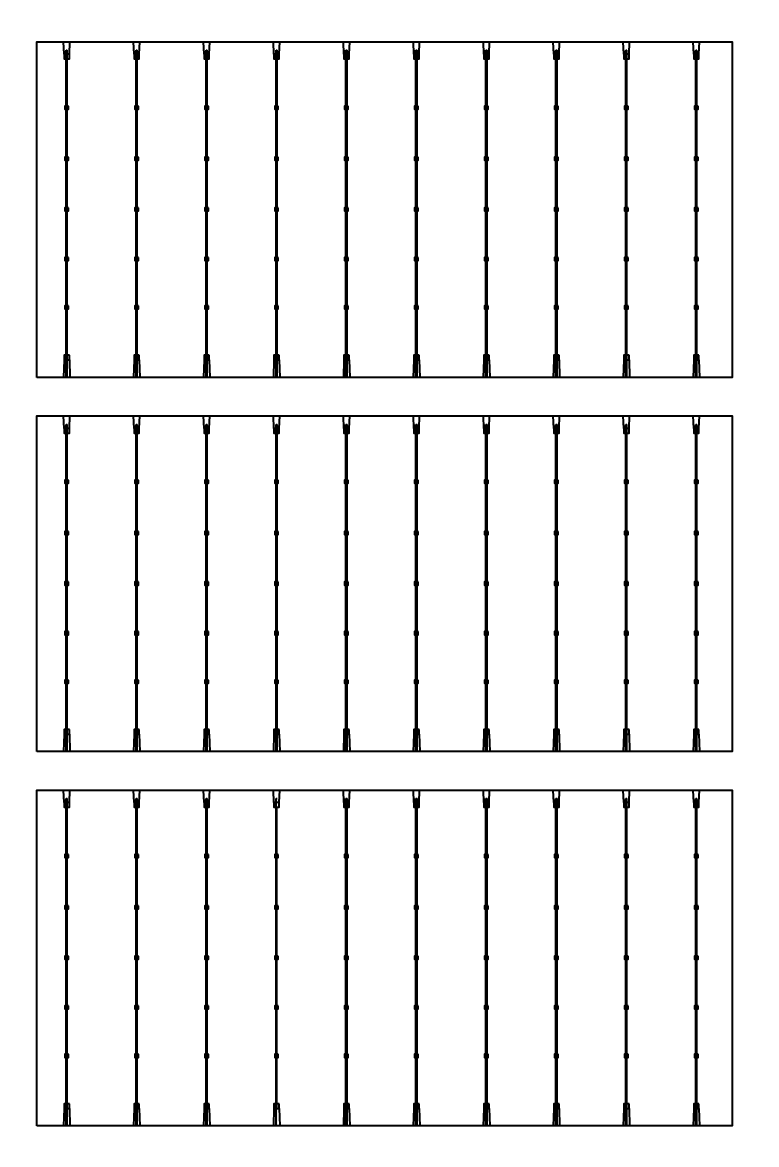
# Model space of a CAD drawing. Header units: millimetres. Extents: x 10297564 to 11610295, y -9287743 to -8409454.
# Drawn here: x 10426230 to 10428762, y -9085170 to -9081302 of the extents above; entities that cross this region are included whole.
import ezdxf

# ---------------------------------------------------------------- set-up
doc = ezdxf.new("R2010")
doc.units = ezdxf.units.MM
doc.header["$LTSCALE"] = 100
doc.layers.add('E1', color=1, linetype='Continuous')
doc.layers.add('Outline', color=5, linetype='Continuous', lineweight=25)
doc.styles.add('HL-S1', font='DotumChe.ttf')
doc.styles.add('MG', font='malgun.ttf')
doc.dimstyles.new('HL-100', dxfattribs={"dimscale": 100, "dimtxt": 3, "dimasz": 4, "dimexe": 2, "dimexo": 2, "dimgap": 1, "dimtad": 1, "dimdec": 0, "dimzin": 0, "dimlunit": 6, "dimtxsty": 'HL-S1', "dimblk": 'DOTSMALL', "dimcen": 4, "dimdle": 2, "dimclrd": 256, "dimclre": 256, "dimclrt": 4, "dimazin": 0, "dimtfac": 1, "dimtdec": 0, "dimtix": 1, "dimtmove": 2, "dimatfit": 3, "dimldrblk": 'DOTSMALL', "dimfxl": 1.5, "dimtolj": 1, "dimtzin": 0, "dimlwd": -1, "dimlwe": -1, "dimarcsym": 0})

# ---------------------------------------------------------------- blocks, each defined once
blk = doc.blocks.new('*D75')
at = {"layer": 'defpoints', "color": 0, "transparency": 16777216}
for p in [(10439230.2, -9073249.8), (10439230.2, -9073249.8), (10423426.7, -9107604.7)]:
    blk.add_point(p, dxfattribs=at)
at = {"layer": 'E1', "color": 1, "transparency": 16777216}
for p, q in [((10439593.6, -9073417), (10439593.6, -9073417)), ((10423593.8, -9107241.3), (10439063, -9073613.2)), ((10423790.1, -9107771.8), (10423790.1, -9107771.8))]:
    blk.add_line(p, q, dxfattribs=at)
for points in [[(10439002.4, -9073585.4), (10439123.6, -9073641.1), (10439230.2, -9073249.8)], [(10423533.3, -9107213.4), (10423654.4, -9107269.1), (10423426.7, -9107604.7)]]:
    blk.add_solid(points, dxfattribs=at)
at = {"layer": 'E1', "color": 7, "transparency": 16777216, "insert": (10430911.1, -9090235.3), "char_height": 500, "attachment_point": 5, "rotation": 65.2972, "style": 'MG'}
blk.add_mtext('\\A1;2711.1', dxfattribs=at)
blk = doc.blocks.new('_DotSmall')
at = {"color": 0, "linetype": 'ByBlock', "const_width": 0.5}
blk.add_lwpolyline([(-0.0625, 0, 1), (0.0625, 0, 1)], format="xyb", close=True, dxfattribs=at)

msp = doc.modelspace()

# ---------------------------------------------------------------- hatches: boundary and pattern name
at = {"true_color": 0x939598}
h = msp.add_hatch(color=252, dxfattribs=at)
h.dxf.hatch_style = 1
h.paths.add_polyline_path([(10426380.4, -9082525.5), (10426384.4, -9082525.5), (10426384.4, -9081397.1), (10426380.4, -9081397.1)])
h = msp.add_hatch(color=252, dxfattribs=at)
h.dxf.hatch_style = 1
h.paths.add_polyline_path([(10426621.7, -9082525.5), (10426625.7, -9082525.5), (10426625.7, -9081397.1), (10426621.7, -9081397.1)])
h = msp.add_hatch(color=252, dxfattribs=at)
h.dxf.hatch_style = 1
h.paths.add_polyline_path([(10426863, -9082525.5), (10426867, -9082525.5), (10426867, -9081397.1), (10426863, -9081397.1)])
h = msp.add_hatch(color=252, dxfattribs=at)
h.dxf.hatch_style = 1
h.paths.add_polyline_path([(10427104.3, -9082525.5), (10427108.3, -9082525.5), (10427108.3, -9081397.1), (10427104.3, -9081397.1)])
h = msp.add_hatch(color=252, dxfattribs=at)
h.dxf.hatch_style = 1
h.paths.add_polyline_path([(10427345.6, -9082525.5), (10427349.6, -9082525.5), (10427349.6, -9081397.1), (10427345.6, -9081397.1)])
h = msp.add_hatch(color=252, dxfattribs=at)
h.dxf.hatch_style = 1
h.paths.add_polyline_path([(10427586.9, -9082525.5), (10427590.9, -9082525.5), (10427590.9, -9081397.1), (10427586.9, -9081397.1)])
h = msp.add_hatch(color=252, dxfattribs=at)
h.dxf.hatch_style = 1
h.paths.add_polyline_path([(10427828.2, -9082525.5), (10427832.2, -9082525.5), (10427832.2, -9081397.1), (10427828.2, -9081397.1)])
h = msp.add_hatch(color=252, dxfattribs=at)
h.dxf.hatch_style = 1
h.paths.add_polyline_path([(10428069.5, -9082525.5), (10428073.6, -9082525.5), (10428073.6, -9081397.1), (10428069.5, -9081397.1)])
h = msp.add_hatch(color=252, dxfattribs=at)
h.dxf.hatch_style = 1
h.paths.add_polyline_path([(10428310.8, -9082525.5), (10428314.9, -9082525.5), (10428314.9, -9081397.1), (10428310.8, -9081397.1)])
h = msp.add_hatch(color=252, dxfattribs=at)
h.dxf.hatch_style = 1
h.paths.add_polyline_path([(10428552.1, -9082525.5), (10428556.2, -9082525.5), (10428556.2, -9081397.1), (10428552.1, -9081397.1)])
h = msp.add_hatch(color=252, dxfattribs=at)
h.dxf.hatch_style = 1
h.paths.add_polyline_path([(10426380.4, -9083815.7), (10426384.4, -9083815.7), (10426384.4, -9082687.3), (10426380.4, -9082687.3)])
h = msp.add_hatch(color=252, dxfattribs=at)
h.dxf.hatch_style = 1
h.paths.add_polyline_path([(10426621.7, -9083815.7), (10426625.7, -9083815.7), (10426625.7, -9082687.3), (10426621.7, -9082687.3)])
h = msp.add_hatch(color=252, dxfattribs=at)
h.dxf.hatch_style = 1
h.paths.add_polyline_path([(10426863, -9083815.7), (10426867, -9083815.7), (10426867, -9082687.3), (10426863, -9082687.3)])
h = msp.add_hatch(color=252, dxfattribs=at)
h.dxf.hatch_style = 1
h.paths.add_polyline_path([(10427104.3, -9083815.7), (10427108.3, -9083815.7), (10427108.3, -9082687.3), (10427104.3, -9082687.3)])
h = msp.add_hatch(color=252, dxfattribs=at)
h.dxf.hatch_style = 1
h.paths.add_polyline_path([(10427345.6, -9083815.7), (10427349.6, -9083815.7), (10427349.6, -9082687.3), (10427345.6, -9082687.3)])
h = msp.add_hatch(color=252, dxfattribs=at)
h.dxf.hatch_style = 1
h.paths.add_polyline_path([(10427586.9, -9083815.7), (10427590.9, -9083815.7), (10427590.9, -9082687.3), (10427586.9, -9082687.3)])
h = msp.add_hatch(color=252, dxfattribs=at)
h.dxf.hatch_style = 1
h.paths.add_polyline_path([(10427828.2, -9083815.7), (10427832.2, -9083815.7), (10427832.2, -9082687.3), (10427828.2, -9082687.3)])
h = msp.add_hatch(color=252, dxfattribs=at)
h.dxf.hatch_style = 1
h.paths.add_polyline_path([(10428069.5, -9083815.7), (10428073.6, -9083815.7), (10428073.6, -9082687.3), (10428069.5, -9082687.3)])
h = msp.add_hatch(color=252, dxfattribs=at)
h.dxf.hatch_style = 1
h.paths.add_polyline_path([(10428310.8, -9083815.7), (10428314.9, -9083815.7), (10428314.9, -9082687.3), (10428310.8, -9082687.3)])
h = msp.add_hatch(color=252, dxfattribs=at)
h.dxf.hatch_style = 1
h.paths.add_polyline_path([(10428552.1, -9083815.7), (10428556.2, -9083815.7), (10428556.2, -9082687.3), (10428552.1, -9082687.3)])
h = msp.add_hatch(color=252, dxfattribs=at)
h.dxf.hatch_style = 1
h.paths.add_polyline_path([(10426380.4, -9085105.9), (10426384.4, -9085105.9), (10426384.4, -9083977.5), (10426380.4, -9083977.5)])
h = msp.add_hatch(color=252, dxfattribs=at)
h.dxf.hatch_style = 1
h.paths.add_polyline_path([(10426621.7, -9085105.9), (10426625.7, -9085105.9), (10426625.7, -9083977.5), (10426621.7, -9083977.5)])
h = msp.add_hatch(color=252, dxfattribs=at)
h.dxf.hatch_style = 1
h.paths.add_polyline_path([(10426863, -9085105.9), (10426867, -9085105.9), (10426867, -9083977.5), (10426863, -9083977.5)])
h = msp.add_hatch(color=252, dxfattribs=at)
h.dxf.hatch_style = 1
h.paths.add_polyline_path([(10427104.3, -9085105.9), (10427108.3, -9085105.9), (10427108.3, -9083977.5), (10427104.3, -9083977.5)])
h = msp.add_hatch(color=252, dxfattribs=at)
h.dxf.hatch_style = 1
h.paths.add_polyline_path([(10427345.6, -9085105.9), (10427349.6, -9085105.9), (10427349.6, -9083977.5), (10427345.6, -9083977.5)])
h = msp.add_hatch(color=252, dxfattribs=at)
h.dxf.hatch_style = 1
h.paths.add_polyline_path([(10427586.9, -9085105.9), (10427590.9, -9085105.9), (10427590.9, -9083977.5), (10427586.9, -9083977.5)])
h = msp.add_hatch(color=252, dxfattribs=at)
h.dxf.hatch_style = 1
h.paths.add_polyline_path([(10427828.2, -9085105.9), (10427832.2, -9085105.9), (10427832.2, -9083977.5), (10427828.2, -9083977.5)])
h = msp.add_hatch(color=252, dxfattribs=at)
h.dxf.hatch_style = 1
h.paths.add_polyline_path([(10428069.5, -9085105.9), (10428073.6, -9085105.9), (10428073.6, -9083977.5), (10428069.5, -9083977.5)])
h = msp.add_hatch(color=252, dxfattribs=at)
h.dxf.hatch_style = 1
h.paths.add_polyline_path([(10428310.8, -9085105.9), (10428314.9, -9085105.9), (10428314.9, -9083977.5), (10428310.8, -9083977.5)])
h = msp.add_hatch(color=252, dxfattribs=at)
h.dxf.hatch_style = 1
h.paths.add_polyline_path([(10428552.1, -9085105.9), (10428556.2, -9085105.9), (10428556.2, -9083977.5), (10428552.1, -9083977.5)])

# ---------------------------------------------------------------- linework, layer by layer
for p, q in [((10426373.3, -9081411), (10426371.6, -9081367.8)), ((10426391.5, -9081411), (10426393.1, -9081367.8)), ((10426614.6, -9081411), (10426612.9, -9081367.8)), ((10426632.8, -9081411), (10426634.4, -9081367.8)), ((10426855.9, -9081411), (10426854.2, -9081367.8)), ((10426874.1, -9081411), (10426875.8, -9081367.8)), ((10427097.2, -9081411), (10427095.5, -9081367.8)), ((10427115.4, -9081411), (10427117.1, -9081367.8)), ((10427338.5, -9081411), (10427336.9, -9081367.8)), ((10427356.7, -9081411), (10427358.4, -9081367.8)), ((10427579.9, -9081411), (10427578.2, -9081367.8)), ((10427598, -9081411), (10427599.7, -9081367.8)), ((10427821.2, -9081411), (10427819.5, -9081367.8)), ((10427839.3, -9081411), (10427841, -9081367.8)), ((10428062.5, -9081411), (10428060.8, -9081367.8)), ((10428080.6, -9081411), (10428082.3, -9081367.8)), ((10428303.8, -9081411), (10428302.1, -9081367.8)), ((10428321.9, -9081411), (10428323.6, -9081367.8)), ((10428545.1, -9081411), (10428543.4, -9081367.8)), ((10428563.2, -9081411), (10428564.9, -9081367.8)), ((10426380.4, -9082525.5), (10426380.4, -9081397.1)), ((10426380.4, -9081397.1), (10426384.4, -9081397.1)), ((10426384.4, -9082525.5), (10426384.4, -9081397.1)), ((10426621.7, -9082525.5), (10426621.7, -9081397.1)), ((10426621.7, -9081397.1), (10426625.7, -9081397.1)), ((10426625.7, -9082525.5), (10426625.7, -9081397.1)), ((10426863, -9082525.5), (10426863, -9081397.1)), ((10426863, -9081397.1), (10426867, -9081397.1)), ((10426867, -9082525.5), (10426867, -9081397.1)), ((10427104.3, -9082525.5), (10427104.3, -9081397.1)), ((10427104.3, -9081397.1), (10427108.3, -9081397.1)), ((10427108.3, -9082525.5), (10427108.3, -9081397.1)), ((10427345.6, -9082525.5), (10427345.6, -9081397.1)), ((10427345.6, -9081397.1), (10427349.6, -9081397.1)), ((10427349.6, -9082525.5), (10427349.6, -9081397.1)), ((10427586.9, -9082525.5), (10427586.9, -9081397.1)), ((10427586.9, -9081397.1), (10427590.9, -9081397.1)), ((10427590.9, -9082525.5), (10427590.9, -9081397.1)), ((10427828.2, -9082525.5), (10427828.2, -9081397.1)), ((10427828.2, -9081397.1), (10427832.2, -9081397.1)), ((10427832.2, -9082525.5), (10427832.2, -9081397.1)), ((10428069.5, -9082525.5), (10428069.5, -9081397.1)), ((10428069.5, -9081397.1), (10428073.6, -9081397.1)), ((10428073.6, -9082525.5), (10428073.6, -9081397.1)), ((10428310.8, -9082525.5), (10428310.8, -9081397.1)), ((10428310.8, -9081397.1), (10428314.9, -9081397.1)), ((10428314.9, -9082525.5), (10428314.9, -9081397.1)), ((10428552.1, -9082525.5), (10428552.1, -9081397.1)), ((10428552.1, -9081397.1), (10428556.2, -9081397.1)), ((10428556.2, -9082525.5), (10428556.2, -9081397.1)), ((10426382, -9081589.6), (10426382, -9081427.1)), ((10426382.8, -9081589.6), (10426382.8, -9081427.1)), ((10426623.3, -9081589.6), (10426623.3, -9081427.1)), ((10426624.1, -9081589.6), (10426624.1, -9081427.1)), ((10426864.6, -9081589.6), (10426864.6, -9081427.1)), ((10426865.4, -9081589.6), (10426865.4, -9081427.1)), ((10427105.9, -9081589.6), (10427105.9, -9081427.1)), ((10427106.7, -9081589.6), (10427106.7, -9081427.1)), ((10427347.2, -9081589.6), (10427347.2, -9081427.1)), ((10427348, -9081589.6), (10427348, -9081427.1)), ((10427588.5, -9081589.6), (10427588.5, -9081427.1)), ((10427589.3, -9081589.6), (10427589.3, -9081427.1)), ((10427829.8, -9081589.6), (10427829.8, -9081427.1)), ((10427830.6, -9081589.6), (10427830.6, -9081427.1)), ((10428071.1, -9081589.6), (10428071.1, -9081427.1)), ((10428071.9, -9081589.6), (10428071.9, -9081427.1)), ((10428312.4, -9081589.6), (10428312.4, -9081427.1)), ((10428313.3, -9081589.6), (10428313.3, -9081427.1)), ((10428553.7, -9081589.6), (10428553.7, -9081427.1)), ((10428554.6, -9081589.6), (10428554.6, -9081427.1)), ((10426382, -9081940.5), (10426382, -9081600)), ((10426382.8, -9081940.5), (10426382.8, -9081600)), ((10426623.3, -9081940.5), (10426623.3, -9081600)), ((10426624.1, -9081940.5), (10426624.1, -9081600)), ((10426864.6, -9081940.5), (10426864.6, -9081600)), ((10426865.4, -9081940.5), (10426865.4, -9081600)), ((10427105.9, -9081940.5), (10427105.9, -9081600)), ((10427106.7, -9081940.5), (10427106.7, -9081600)), ((10427347.2, -9081940.5), (10427347.2, -9081600)), ((10427348, -9081940.5), (10427348, -9081600)), ((10427588.5, -9081940.5), (10427588.5, -9081600)), ((10427589.3, -9081940.5), (10427589.3, -9081600)), ((10427829.8, -9081940.5), (10427829.8, -9081600)), ((10427830.6, -9081940.5), (10427830.6, -9081600)), ((10428071.1, -9081940.5), (10428071.1, -9081600)), ((10428071.9, -9081940.5), (10428071.9, -9081600)), ((10428312.4, -9081940.5), (10428312.4, -9081600)), ((10428313.3, -9081940.5), (10428313.3, -9081600)), ((10428553.7, -9081766.4), (10428553.7, -9081600)), ((10428554.6, -9081766.4), (10428554.6, -9081600)), ((10428553.7, -9081940.5), (10428553.7, -9081776.9)), ((10428554.6, -9081940.5), (10428554.6, -9081776.9)), ((10426382, -9082464.6), (10426382, -9081951)), ((10426382.8, -9082464.6), (10426382.8, -9081951)), ((10426623.3, -9082464.6), (10426623.3, -9081951)), ((10426624.1, -9082464.6), (10426624.1, -9081951)), ((10426864.6, -9082464.6), (10426864.6, -9081951)), ((10426865.4, -9082464.6), (10426865.4, -9081951)), ((10427105.9, -9082464.6), (10427105.9, -9081951)), ((10427106.7, -9082464.6), (10427106.7, -9081951)), ((10427347.2, -9082464.6), (10427347.2, -9081951)), ((10427348, -9082464.6), (10427348, -9081951)), ((10427588.5, -9082464.6), (10427588.5, -9081951)), ((10427589.3, -9082464.6), (10427589.3, -9081951)), ((10427829.8, -9082464.6), (10427829.8, -9081951)), ((10427830.6, -9082464.6), (10427830.6, -9081951)), ((10428071.1, -9082464.6), (10428071.1, -9081951)), ((10428071.9, -9082464.6), (10428071.9, -9081951)), ((10428312.4, -9082111.8), (10428312.4, -9081951)), ((10428313.3, -9082111.8), (10428313.3, -9081951)), ((10428553.7, -9082111.8), (10428553.7, -9081951)), ((10428554.6, -9082111.8), (10428554.6, -9081951)), ((10428312.4, -9082464.6), (10428312.4, -9082122.3)), ((10428313.3, -9082464.6), (10428313.3, -9082122.3)), ((10428553.7, -9082464.6), (10428553.7, -9082122.3)), ((10428554.6, -9082464.6), (10428554.6, -9082122.3)), ((10426373.3, -9082465.2), (10426371.4, -9082525.5)), ((10426391.5, -9082465.2), (10426393.4, -9082525.5)), ((10426614.6, -9082465.2), (10426612.7, -9082525.5)), ((10426632.8, -9082465.2), (10426634.7, -9082525.5)), ((10426855.9, -9082465.2), (10426854, -9082525.5)), ((10426874.1, -9082465.2), (10426876, -9082525.5)), ((10427097.2, -9082465.2), (10427095.3, -9082525.5)), ((10427115.4, -9082465.2), (10427117.3, -9082525.5)), ((10427338.5, -9082465.2), (10427336.6, -9082525.5)), ((10427356.7, -9082465.2), (10427358.6, -9082525.5)), ((10427579.9, -9082465.2), (10427577.9, -9082525.5)), ((10427598, -9082465.2), (10427599.9, -9082525.5)), ((10427821.2, -9082465.2), (10427819.2, -9082525.5)), ((10427839.3, -9082465.2), (10427841.3, -9082525.5)), ((10428062.5, -9082465.2), (10428060.5, -9082525.5)), ((10428080.6, -9082465.2), (10428082.6, -9082525.5)), ((10428303.8, -9082465.2), (10428301.8, -9082525.5)), ((10428321.9, -9082465.2), (10428323.9, -9082525.5)), ((10428545.1, -9082465.2), (10428543.1, -9082525.5)), ((10428563.2, -9082465.2), (10428565.2, -9082525.5)), ((10426373.3, -9082701.3), (10426371.6, -9082658)), ((10426380.4, -9083815.7), (10426380.4, -9082687.3)), ((10426380.4, -9082687.3), (10426384.4, -9082687.3)), ((10426384.4, -9083815.7), (10426384.4, -9082687.3)), ((10426391.5, -9082701.3), (10426393.1, -9082658)), ((10426614.6, -9082701.3), (10426612.9, -9082658)), ((10426621.7, -9083815.7), (10426621.7, -9082687.3)), ((10426621.7, -9082687.3), (10426625.7, -9082687.3)), ((10426625.7, -9083815.7), (10426625.7, -9082687.3)), ((10426632.8, -9082701.3), (10426634.4, -9082658)), ((10426855.9, -9082701.3), (10426854.2, -9082658)), ((10426863, -9083815.7), (10426863, -9082687.3)), ((10426863, -9082687.3), (10426867, -9082687.3)), ((10426867, -9083815.7), (10426867, -9082687.3)), ((10426874.1, -9082701.3), (10426875.8, -9082658)), ((10427097.2, -9082701.3), (10427095.5, -9082658)), ((10427104.3, -9083815.7), (10427104.3, -9082687.3)), ((10427104.3, -9082687.3), (10427108.3, -9082687.3)), ((10427108.3, -9083815.7), (10427108.3, -9082687.3)), ((10427115.4, -9082701.3), (10427117.1, -9082658)), ((10427338.5, -9082701.3), (10427336.9, -9082658)), ((10427345.6, -9083815.7), (10427345.6, -9082687.3)), ((10427345.6, -9082687.3), (10427349.6, -9082687.3)), ((10427349.6, -9083815.7), (10427349.6, -9082687.3)), ((10427356.7, -9082701.3), (10427358.4, -9082658)), ((10427579.9, -9082701.3), (10427578.2, -9082658)), ((10427586.9, -9083815.7), (10427586.9, -9082687.3)), ((10427586.9, -9082687.3), (10427590.9, -9082687.3)), ((10427590.9, -9083815.7), (10427590.9, -9082687.3)), ((10427598, -9082701.3), (10427599.7, -9082658)), ((10427821.2, -9082701.3), (10427819.5, -9082658)), ((10427828.2, -9083815.7), (10427828.2, -9082687.3)), ((10427828.2, -9082687.3), (10427832.2, -9082687.3)), ((10427832.2, -9083815.7), (10427832.2, -9082687.3)), ((10427839.3, -9082701.3), (10427841, -9082658)), ((10428062.5, -9082701.3), (10428060.8, -9082658)), ((10428069.5, -9083815.7), (10428069.5, -9082687.3)), ((10428069.5, -9082687.3), (10428073.6, -9082687.3)), ((10428073.6, -9083815.7), (10428073.6, -9082687.3)), ((10428080.6, -9082701.3), (10428082.3, -9082658)), ((10428303.8, -9082701.3), (10428302.1, -9082658)), ((10428310.8, -9083815.7), (10428310.8, -9082687.3)), ((10428310.8, -9082687.3), (10428314.9, -9082687.3)), ((10428314.9, -9083815.7), (10428314.9, -9082687.3)), ((10428321.9, -9082701.3), (10428323.6, -9082658)), ((10428545.1, -9082701.3), (10428543.4, -9082658)), ((10428552.1, -9083815.7), (10428552.1, -9082687.3)), ((10428552.1, -9082687.3), (10428556.2, -9082687.3)), ((10428556.2, -9083815.7), (10428556.2, -9082687.3)), ((10428563.2, -9082701.3), (10428564.9, -9082658)), ((10426382, -9082879.8), (10426382, -9082717.3)), ((10426382.8, -9082879.8), (10426382.8, -9082717.3)), ((10426623.3, -9082879.8), (10426623.3, -9082717.3)), ((10426624.1, -9082879.8), (10426624.1, -9082717.3)), ((10426864.6, -9082879.8), (10426864.6, -9082717.3)), ((10426865.4, -9082879.8), (10426865.4, -9082717.3)), ((10427105.9, -9082879.8), (10427105.9, -9082717.3)), ((10427106.7, -9082879.8), (10427106.7, -9082717.3)), ((10427347.2, -9082879.8), (10427347.2, -9082717.3)), ((10427348, -9082879.8), (10427348, -9082717.3)), ((10427588.5, -9082879.8), (10427588.5, -9082717.3)), ((10427589.3, -9082879.8), (10427589.3, -9082717.3)), ((10427829.8, -9082879.8), (10427829.8, -9082717.3)), ((10427830.6, -9082879.8), (10427830.6, -9082717.3)), ((10428071.1, -9082879.8), (10428071.1, -9082717.3)), ((10428071.9, -9082879.8), (10428071.9, -9082717.3)), ((10428312.4, -9082879.8), (10428312.4, -9082717.3)), ((10428313.3, -9082879.8), (10428313.3, -9082717.3)), ((10428553.7, -9082879.8), (10428553.7, -9082717.3)), ((10428554.6, -9082879.8), (10428554.6, -9082717.3)), ((10426382, -9083230.7), (10426382, -9082890.3)), ((10426382.8, -9083230.7), (10426382.8, -9082890.3)), ((10426623.3, -9083230.7), (10426623.3, -9082890.3)), ((10426624.1, -9083230.7), (10426624.1, -9082890.3)), ((10426864.6, -9083230.7), (10426864.6, -9082890.3)), ((10426865.4, -9083230.7), (10426865.4, -9082890.3)), ((10427105.9, -9083230.7), (10427105.9, -9082890.3)), ((10427106.7, -9083230.7), (10427106.7, -9082890.3)), ((10427347.2, -9083230.7), (10427347.2, -9082890.3)), ((10427348, -9083230.7), (10427348, -9082890.3)), ((10427588.5, -9083230.7), (10427588.5, -9082890.3)), ((10427589.3, -9083230.7), (10427589.3, -9082890.3)), ((10427829.8, -9083230.7), (10427829.8, -9082890.3)), ((10427830.6, -9083230.7), (10427830.6, -9082890.3)), ((10428071.1, -9083230.7), (10428071.1, -9082890.3)), ((10428071.9, -9083230.7), (10428071.9, -9082890.3)), ((10428312.4, -9083230.7), (10428312.4, -9082890.3)), ((10428313.3, -9083230.7), (10428313.3, -9082890.3)), ((10428553.7, -9083056.7), (10428553.7, -9082890.3)), ((10428554.6, -9083056.7), (10428554.6, -9082890.3)), ((10428553.7, -9083230.7), (10428553.7, -9083067.1)), ((10428554.6, -9083230.7), (10428554.6, -9083067.1)), ((10426382, -9083754.8), (10426382, -9083241.2)), ((10426382.8, -9083754.8), (10426382.8, -9083241.2)), ((10426623.3, -9083754.8), (10426623.3, -9083241.2)), ((10426624.1, -9083754.8), (10426624.1, -9083241.2)), ((10426864.6, -9083754.8), (10426864.6, -9083241.2)), ((10426865.4, -9083754.8), (10426865.4, -9083241.2)), ((10427105.9, -9083754.8), (10427105.9, -9083241.2)), ((10427106.7, -9083754.8), (10427106.7, -9083241.2)), ((10427347.2, -9083754.8), (10427347.2, -9083241.2)), ((10427348, -9083754.8), (10427348, -9083241.2)), ((10427588.5, -9083754.8), (10427588.5, -9083241.2)), ((10427589.3, -9083754.8), (10427589.3, -9083241.2)), ((10427829.8, -9083754.8), (10427829.8, -9083241.2)), ((10427830.6, -9083754.8), (10427830.6, -9083241.2)), ((10428071.1, -9083754.8), (10428071.1, -9083241.2)), ((10428071.9, -9083754.8), (10428071.9, -9083241.2)), ((10428312.4, -9083402), (10428312.4, -9083241.2)), ((10428313.3, -9083402), (10428313.3, -9083241.2)), ((10428553.7, -9083402), (10428553.7, -9083241.2)), ((10428554.6, -9083402), (10428554.6, -9083241.2)), ((10428312.4, -9083754.8), (10428312.4, -9083412.5)), ((10428313.3, -9083754.8), (10428313.3, -9083412.5)), ((10428553.7, -9083754.8), (10428553.7, -9083412.5)), ((10428554.6, -9083754.8), (10428554.6, -9083412.5)), ((10426373.3, -9083755.5), (10426371.4, -9083815.7)), ((10426391.5, -9083755.5), (10426393.4, -9083815.7)), ((10426614.6, -9083755.5), (10426612.7, -9083815.7)), ((10426632.8, -9083755.5), (10426634.7, -9083815.7)), ((10426855.9, -9083755.5), (10426854, -9083815.7)), ((10426874.1, -9083755.5), (10426876, -9083815.7)), ((10427097.2, -9083755.5), (10427095.3, -9083815.7)), ((10427115.4, -9083755.5), (10427117.3, -9083815.7)), ((10427338.5, -9083755.5), (10427336.6, -9083815.7)), ((10427356.7, -9083755.5), (10427358.6, -9083815.7)), ((10427579.9, -9083755.5), (10427577.9, -9083815.7)), ((10427598, -9083755.5), (10427599.9, -9083815.7)), ((10427821.2, -9083755.5), (10427819.2, -9083815.7)), ((10427839.3, -9083755.5), (10427841.3, -9083815.7)), ((10428062.5, -9083755.5), (10428060.5, -9083815.7)), ((10428080.6, -9083755.5), (10428082.6, -9083815.7)), ((10428303.8, -9083755.5), (10428301.8, -9083815.7)), ((10428321.9, -9083755.5), (10428323.9, -9083815.7)), ((10428545.1, -9083755.5), (10428543.1, -9083815.7)), ((10428563.2, -9083755.5), (10428565.2, -9083815.7)), ((10426373.3, -9083991.5), (10426371.6, -9083948.2)), ((10426391.5, -9083991.5), (10426393.1, -9083948.2)), ((10426614.6, -9083991.5), (10426612.9, -9083948.2)), ((10426632.8, -9083991.5), (10426634.4, -9083948.2)), ((10426855.9, -9083991.5), (10426854.2, -9083948.2)), ((10426874.1, -9083991.5), (10426875.8, -9083948.2)), ((10427097.2, -9083991.5), (10427095.5, -9083948.2)), ((10427115.4, -9083991.5), (10427117.1, -9083948.2)), ((10427338.5, -9083991.5), (10427336.9, -9083948.2)), ((10427356.7, -9083991.5), (10427358.4, -9083948.2)), ((10427579.9, -9083991.5), (10427578.2, -9083948.2)), ((10427598, -9083991.5), (10427599.7, -9083948.2)), ((10427821.2, -9083991.5), (10427819.5, -9083948.2)), ((10427839.3, -9083991.5), (10427841, -9083948.2)), ((10428062.5, -9083991.5), (10428060.8, -9083948.2)), ((10428080.6, -9083991.5), (10428082.3, -9083948.2)), ((10428303.8, -9083991.5), (10428302.1, -9083948.2)), ((10428321.9, -9083991.5), (10428323.6, -9083948.2)), ((10428545.1, -9083991.5), (10428543.4, -9083948.2)), ((10428563.2, -9083991.5), (10428564.9, -9083948.2)), ((10426380.4, -9085105.9), (10426380.4, -9083977.5)), ((10426380.4, -9083977.5), (10426384.4, -9083977.5)), ((10426382, -9084170), (10426382, -9084007.5)), ((10426382.8, -9084170), (10426382.8, -9084007.5)), ((10426384.4, -9085105.9), (10426384.4, -9083977.5)), ((10426621.7, -9085105.9), (10426621.7, -9083977.5)), ((10426621.7, -9083977.5), (10426625.7, -9083977.5)), ((10426623.3, -9084170), (10426623.3, -9084007.5)), ((10426624.1, -9084170), (10426624.1, -9084007.5)), ((10426625.7, -9085105.9), (10426625.7, -9083977.5)), ((10426863, -9085105.9), (10426863, -9083977.5)), ((10426863, -9083977.5), (10426867, -9083977.5)), ((10426864.6, -9084170), (10426864.6, -9084007.5)), ((10426865.4, -9084170), (10426865.4, -9084007.5)), ((10426867, -9085105.9), (10426867, -9083977.5)), ((10427104.3, -9085105.9), (10427104.3, -9083977.5)), ((10427104.3, -9083977.5), (10427108.3, -9083977.5)), ((10427105.9, -9084170), (10427105.9, -9084007.5)), ((10427106.7, -9084170), (10427106.7, -9084007.5)), ((10427345.6, -9085105.9), (10427345.6, -9083977.5)), ((10427345.6, -9083977.5), (10427349.6, -9083977.5)), ((10427347.2, -9084170), (10427347.2, -9084007.5)), ((10427348, -9084170), (10427348, -9084007.5)), ((10427349.6, -9085105.9), (10427349.6, -9083977.5)), ((10427586.9, -9085105.9), (10427586.9, -9083977.5)), ((10427586.9, -9083977.5), (10427590.9, -9083977.5)), ((10427588.5, -9084170), (10427588.5, -9084007.5)), ((10427589.3, -9084170), (10427589.3, -9084007.5)), ((10427590.9, -9085105.9), (10427590.9, -9083977.5)), ((10427828.2, -9085105.9), (10427828.2, -9083977.5)), ((10427828.2, -9083977.5), (10427832.2, -9083977.5)), ((10427829.8, -9084170), (10427829.8, -9084007.5)), ((10427830.6, -9084170), (10427830.6, -9084007.5)), ((10427832.2, -9085105.9), (10427832.2, -9083977.5)), ((10428069.5, -9085105.9), (10428069.5, -9083977.5)), ((10428069.5, -9083977.5), (10428073.6, -9083977.5)), ((10428071.1, -9084170), (10428071.1, -9084007.5)), ((10428071.9, -9084170), (10428071.9, -9084007.5)), ((10428073.6, -9085105.9), (10428073.6, -9083977.5)), ((10428310.8, -9085105.9), (10428310.8, -9083977.5)), ((10428310.8, -9083977.5), (10428314.9, -9083977.5)), ((10428312.4, -9084170), (10428312.4, -9084007.5)), ((10428313.3, -9084170), (10428313.3, -9084007.5)), ((10428314.9, -9085105.9), (10428314.9, -9083977.5)), ((10428552.1, -9085105.9), (10428552.1, -9083977.5)), ((10428552.1, -9083977.5), (10428556.2, -9083977.5)), ((10428553.7, -9084170), (10428553.7, -9084007.5)), ((10428554.6, -9084170), (10428554.6, -9084007.5)), ((10428556.2, -9085105.9), (10428556.2, -9083977.5)), ((10426382, -9084521), (10426382, -9084180.5)), ((10426382.8, -9084521), (10426382.8, -9084180.5)), ((10426623.3, -9084521), (10426623.3, -9084180.5)), ((10426624.1, -9084521), (10426624.1, -9084180.5)), ((10426864.6, -9084521), (10426864.6, -9084180.5)), ((10426865.4, -9084521), (10426865.4, -9084180.5)), ((10427105.9, -9084521), (10427105.9, -9084180.5)), ((10427106.7, -9084521), (10427106.7, -9084180.5)), ((10427347.2, -9084521), (10427347.2, -9084180.5)), ((10427348, -9084521), (10427348, -9084180.5)), ((10427588.5, -9084521), (10427588.5, -9084180.5)), ((10427589.3, -9084521), (10427589.3, -9084180.5)), ((10427829.8, -9084521), (10427829.8, -9084180.5)), ((10427830.6, -9084521), (10427830.6, -9084180.5)), ((10428071.1, -9084521), (10428071.1, -9084180.5)), ((10428071.9, -9084521), (10428071.9, -9084180.5)), ((10428312.4, -9084521), (10428312.4, -9084180.5)), ((10428313.3, -9084521), (10428313.3, -9084180.5)), ((10428553.7, -9084346.9), (10428553.7, -9084180.5)), ((10428554.6, -9084346.9), (10428554.6, -9084180.5)), ((10428553.7, -9084521), (10428553.7, -9084357.3)), ((10428554.6, -9084521), (10428554.6, -9084357.3)), ((10426382, -9085045), (10426382, -9084531.4)), ((10426382.8, -9085045), (10426382.8, -9084531.4)), ((10426623.3, -9085045), (10426623.3, -9084531.4)), ((10426624.1, -9085045), (10426624.1, -9084531.4)), ((10426864.6, -9085045), (10426864.6, -9084531.4)), ((10426865.4, -9085045), (10426865.4, -9084531.4)), ((10427105.9, -9085045), (10427105.9, -9084531.4)), ((10427106.7, -9085045), (10427106.7, -9084531.4)), ((10427347.2, -9085045), (10427347.2, -9084531.4)), ((10427348, -9085045), (10427348, -9084531.4)), ((10427588.5, -9085045), (10427588.5, -9084531.4)), ((10427589.3, -9085045), (10427589.3, -9084531.4)), ((10427829.8, -9085045), (10427829.8, -9084531.4)), ((10427830.6, -9085045), (10427830.6, -9084531.4)), ((10428071.1, -9085045), (10428071.1, -9084531.4)), ((10428071.9, -9085045), (10428071.9, -9084531.4)), ((10428312.4, -9084692.2), (10428312.4, -9084531.4)), ((10428313.3, -9084692.2), (10428313.3, -9084531.4)), ((10428553.7, -9084692.2), (10428553.7, -9084531.4)), ((10428554.6, -9084692.2), (10428554.6, -9084531.4)), ((10428312.4, -9085045), (10428312.4, -9084702.7)), ((10428313.3, -9085045), (10428313.3, -9084702.7)), ((10428553.7, -9085045), (10428553.7, -9084702.7)), ((10428554.6, -9085045), (10428554.6, -9084702.7)), ((10426373.3, -9085045.7), (10426371.4, -9085105.9)), ((10426391.5, -9085045.7), (10426393.4, -9085105.9)), ((10426614.6, -9085045.7), (10426612.7, -9085105.9)), ((10426632.8, -9085045.7), (10426634.7, -9085105.9)), ((10426855.9, -9085045.7), (10426854, -9085105.9)), ((10426874.1, -9085045.7), (10426876, -9085105.9)), ((10427097.2, -9085045.7), (10427095.3, -9085105.9)), ((10427115.4, -9085045.7), (10427117.3, -9085105.9)), ((10427338.5, -9085045.7), (10427336.6, -9085105.9)), ((10427356.7, -9085045.7), (10427358.6, -9085105.9)), ((10427579.9, -9085045.7), (10427577.9, -9085105.9)), ((10427598, -9085045.7), (10427599.9, -9085105.9)), ((10427821.2, -9085045.7), (10427819.2, -9085105.9)), ((10427839.3, -9085045.7), (10427841.3, -9085105.9)), ((10428062.5, -9085045.7), (10428060.5, -9085105.9)), ((10428080.6, -9085045.7), (10428082.6, -9085105.9)), ((10428303.8, -9085045.7), (10428301.8, -9085105.9)), ((10428321.9, -9085045.7), (10428323.9, -9085105.9)), ((10428545.1, -9085045.7), (10428543.1, -9085105.9)), ((10428563.2, -9085045.7), (10428565.2, -9085105.9))]:
    msp.add_line(p, q)
at = {"color": 4}
for points in [[(10426391.5, -9081411), (10426373.3, -9081411), (10426373.3, -9081427.1), (10426391.5, -9081427.1)], [(10426632.8, -9081411), (10426614.6, -9081411), (10426614.6, -9081427.1), (10426632.8, -9081427.1)], [(10426874.1, -9081411), (10426855.9, -9081411), (10426855.9, -9081427.1), (10426874.1, -9081427.1)], [(10427115.4, -9081411), (10427097.2, -9081411), (10427097.2, -9081427.1), (10427115.4, -9081427.1)], [(10427356.7, -9081411), (10427338.5, -9081411), (10427338.5, -9081427.1), (10427356.7, -9081427.1)], [(10427598, -9081411), (10427579.9, -9081411), (10427579.9, -9081427.1), (10427598, -9081427.1)], [(10427839.3, -9081411), (10427821.2, -9081411), (10427821.2, -9081427.1), (10427839.3, -9081427.1)], [(10428080.6, -9081411), (10428062.5, -9081411), (10428062.5, -9081427.1), (10428080.6, -9081427.1)], [(10428321.9, -9081411), (10428303.8, -9081411), (10428303.8, -9081427.1), (10428321.9, -9081427.1)], [(10428563.2, -9081411), (10428545.1, -9081411), (10428545.1, -9081427.1), (10428563.2, -9081427.1)], [(10426388.3, -9081589.6), (10426375.8, -9081589.6), (10426375.8, -9081600), (10426388.3, -9081600)], [(10426629.6, -9081589.6), (10426617.1, -9081589.6), (10426617.1, -9081600), (10426629.6, -9081600)], [(10426870.9, -9081589.6), (10426858.4, -9081589.6), (10426858.4, -9081600), (10426870.9, -9081600)], [(10427112.2, -9081589.6), (10427099.7, -9081589.6), (10427099.7, -9081600), (10427112.2, -9081600)], [(10427353.5, -9081589.6), (10427341, -9081589.6), (10427341, -9081600), (10427353.5, -9081600)], [(10427594.8, -9081589.6), (10427582.3, -9081589.6), (10427582.3, -9081600), (10427594.8, -9081600)], [(10427836.2, -9081589.6), (10427823.6, -9081589.6), (10427823.6, -9081600), (10427836.2, -9081600)], [(10428077.5, -9081589.6), (10428064.9, -9081589.6), (10428064.9, -9081600), (10428077.5, -9081600)], [(10428318.8, -9081589.6), (10428306.2, -9081589.6), (10428306.2, -9081600), (10428318.8, -9081600)], [(10428560.1, -9081589.6), (10428547.5, -9081589.6), (10428547.5, -9081600), (10428560.1, -9081600)], [(10426388.3, -9081766.4), (10426375.8, -9081766.4), (10426375.8, -9081776.9), (10426388.3, -9081776.9)], [(10426629.6, -9081766.4), (10426617.1, -9081766.4), (10426617.1, -9081776.9), (10426629.6, -9081776.9)], [(10426870.9, -9081766.4), (10426858.4, -9081766.4), (10426858.4, -9081776.9), (10426870.9, -9081776.9)], [(10427112.2, -9081766.4), (10427099.7, -9081766.4), (10427099.7, -9081776.9), (10427112.2, -9081776.9)], [(10427353.5, -9081766.4), (10427341, -9081766.4), (10427341, -9081776.9), (10427353.5, -9081776.9)], [(10427594.8, -9081766.4), (10427582.3, -9081766.4), (10427582.3, -9081776.9), (10427594.8, -9081776.9)], [(10427836.2, -9081766.4), (10427823.6, -9081766.4), (10427823.6, -9081776.9), (10427836.2, -9081776.9)], [(10428077.5, -9081766.4), (10428064.9, -9081766.4), (10428064.9, -9081776.9), (10428077.5, -9081776.9)], [(10428318.8, -9081766.4), (10428306.2, -9081766.4), (10428306.2, -9081776.9), (10428318.8, -9081776.9)], [(10428560.1, -9081766.4), (10428547.5, -9081766.4), (10428547.5, -9081776.9), (10428560.1, -9081776.9)], [(10426388.3, -9081940.5), (10426375.8, -9081940.5), (10426375.8, -9081951), (10426388.3, -9081951)], [(10426629.6, -9081940.5), (10426617.1, -9081940.5), (10426617.1, -9081951), (10426629.6, -9081951)], [(10426870.9, -9081940.5), (10426858.4, -9081940.5), (10426858.4, -9081951), (10426870.9, -9081951)], [(10427112.2, -9081940.5), (10427099.7, -9081940.5), (10427099.7, -9081951), (10427112.2, -9081951)], [(10427353.5, -9081940.5), (10427341, -9081940.5), (10427341, -9081951), (10427353.5, -9081951)], [(10427594.8, -9081940.5), (10427582.3, -9081940.5), (10427582.3, -9081951), (10427594.8, -9081951)], [(10427836.2, -9081940.5), (10427823.6, -9081940.5), (10427823.6, -9081951), (10427836.2, -9081951)], [(10428077.5, -9081940.5), (10428064.9, -9081940.5), (10428064.9, -9081951), (10428077.5, -9081951)], [(10428318.8, -9081940.5), (10428306.2, -9081940.5), (10428306.2, -9081951), (10428318.8, -9081951)], [(10428560.1, -9081940.5), (10428547.5, -9081940.5), (10428547.5, -9081951), (10428560.1, -9081951)], [(10426388.3, -9082111.8), (10426375.8, -9082111.8), (10426375.8, -9082122.3), (10426388.3, -9082122.3)], [(10426629.6, -9082111.8), (10426617.1, -9082111.8), (10426617.1, -9082122.3), (10426629.6, -9082122.3)], [(10426870.9, -9082111.8), (10426858.4, -9082111.8), (10426858.4, -9082122.3), (10426870.9, -9082122.3)], [(10427112.2, -9082111.8), (10427099.7, -9082111.8), (10427099.7, -9082122.3), (10427112.2, -9082122.3)], [(10427353.5, -9082111.8), (10427341, -9082111.8), (10427341, -9082122.3), (10427353.5, -9082122.3)], [(10427594.8, -9082111.8), (10427582.3, -9082111.8), (10427582.3, -9082122.3), (10427594.8, -9082122.3)], [(10427836.2, -9082111.8), (10427823.6, -9082111.8), (10427823.6, -9082122.3), (10427836.2, -9082122.3)], [(10428077.5, -9082111.8), (10428064.9, -9082111.8), (10428064.9, -9082122.3), (10428077.5, -9082122.3)], [(10428318.8, -9082111.8), (10428306.2, -9082111.8), (10428306.2, -9082122.3), (10428318.8, -9082122.3)], [(10428560.1, -9082111.8), (10428547.5, -9082111.8), (10428547.5, -9082122.3), (10428560.1, -9082122.3)], [(10426388.3, -9082278.9), (10426375.8, -9082278.9), (10426375.8, -9082289.4), (10426388.3, -9082289.4)], [(10426629.6, -9082278.9), (10426617.1, -9082278.9), (10426617.1, -9082289.4), (10426629.6, -9082289.4)], [(10426870.9, -9082278.9), (10426858.4, -9082278.9), (10426858.4, -9082289.4), (10426870.9, -9082289.4)], [(10427112.2, -9082278.9), (10427099.7, -9082278.9), (10427099.7, -9082289.4), (10427112.2, -9082289.4)], [(10427353.5, -9082278.9), (10427341, -9082278.9), (10427341, -9082289.4), (10427353.5, -9082289.4)], [(10427594.8, -9082278.9), (10427582.3, -9082278.9), (10427582.3, -9082289.4), (10427594.8, -9082289.4)], [(10427836.2, -9082278.9), (10427823.6, -9082278.9), (10427823.6, -9082289.4), (10427836.2, -9082289.4)], [(10428077.5, -9082278.9), (10428064.9, -9082278.9), (10428064.9, -9082289.4), (10428077.5, -9082289.4)], [(10428318.8, -9082278.9), (10428306.2, -9082278.9), (10428306.2, -9082289.4), (10428318.8, -9082289.4)], [(10428560.1, -9082278.9), (10428547.5, -9082278.9), (10428547.5, -9082289.4), (10428560.1, -9082289.4)], [(10426391.5, -9082449.2), (10426373.3, -9082449.2), (10426373.3, -9082465.2), (10426391.5, -9082465.2)], [(10426632.8, -9082449.2), (10426614.6, -9082449.2), (10426614.6, -9082465.2), (10426632.8, -9082465.2)], [(10426874.1, -9082449.2), (10426855.9, -9082449.2), (10426855.9, -9082465.2), (10426874.1, -9082465.2)], [(10427115.4, -9082449.2), (10427097.2, -9082449.2), (10427097.2, -9082465.2), (10427115.4, -9082465.2)], [(10427356.7, -9082449.2), (10427338.5, -9082449.2), (10427338.5, -9082465.2), (10427356.7, -9082465.2)], [(10427598, -9082449.2), (10427579.9, -9082449.2), (10427579.9, -9082465.2), (10427598, -9082465.2)], [(10427839.3, -9082449.2), (10427821.2, -9082449.2), (10427821.2, -9082465.2), (10427839.3, -9082465.2)], [(10428080.6, -9082449.2), (10428062.5, -9082449.2), (10428062.5, -9082465.2), (10428080.6, -9082465.2)], [(10428321.9, -9082449.2), (10428303.8, -9082449.2), (10428303.8, -9082465.2), (10428321.9, -9082465.2)], [(10428563.2, -9082449.2), (10428545.1, -9082449.2), (10428545.1, -9082465.2), (10428563.2, -9082465.2)], [(10426391.5, -9082701.3), (10426373.3, -9082701.3), (10426373.3, -9082717.3), (10426391.5, -9082717.3)], [(10426632.8, -9082701.3), (10426614.6, -9082701.3), (10426614.6, -9082717.3), (10426632.8, -9082717.3)], [(10426874.1, -9082701.3), (10426855.9, -9082701.3), (10426855.9, -9082717.3), (10426874.1, -9082717.3)], [(10427115.4, -9082701.3), (10427097.2, -9082701.3), (10427097.2, -9082717.3), (10427115.4, -9082717.3)], [(10427356.7, -9082701.3), (10427338.5, -9082701.3), (10427338.5, -9082717.3), (10427356.7, -9082717.3)], [(10427598, -9082701.3), (10427579.9, -9082701.3), (10427579.9, -9082717.3), (10427598, -9082717.3)], [(10427839.3, -9082701.3), (10427821.2, -9082701.3), (10427821.2, -9082717.3), (10427839.3, -9082717.3)], [(10428080.6, -9082701.3), (10428062.5, -9082701.3), (10428062.5, -9082717.3), (10428080.6, -9082717.3)], [(10428321.9, -9082701.3), (10428303.8, -9082701.3), (10428303.8, -9082717.3), (10428321.9, -9082717.3)], [(10428563.2, -9082701.3), (10428545.1, -9082701.3), (10428545.1, -9082717.3), (10428563.2, -9082717.3)], [(10426388.3, -9082879.8), (10426375.8, -9082879.8), (10426375.8, -9082890.3), (10426388.3, -9082890.3)], [(10426629.6, -9082879.8), (10426617.1, -9082879.8), (10426617.1, -9082890.3), (10426629.6, -9082890.3)], [(10426870.9, -9082879.8), (10426858.4, -9082879.8), (10426858.4, -9082890.3), (10426870.9, -9082890.3)], [(10427112.2, -9082879.8), (10427099.7, -9082879.8), (10427099.7, -9082890.3), (10427112.2, -9082890.3)], [(10427353.5, -9082879.8), (10427341, -9082879.8), (10427341, -9082890.3), (10427353.5, -9082890.3)], [(10427594.8, -9082879.8), (10427582.3, -9082879.8), (10427582.3, -9082890.3), (10427594.8, -9082890.3)], [(10427836.2, -9082879.8), (10427823.6, -9082879.8), (10427823.6, -9082890.3), (10427836.2, -9082890.3)], [(10428077.5, -9082879.8), (10428064.9, -9082879.8), (10428064.9, -9082890.3), (10428077.5, -9082890.3)], [(10428318.8, -9082879.8), (10428306.2, -9082879.8), (10428306.2, -9082890.3), (10428318.8, -9082890.3)], [(10428560.1, -9082879.8), (10428547.5, -9082879.8), (10428547.5, -9082890.3), (10428560.1, -9082890.3)], [(10426388.3, -9083056.7), (10426375.8, -9083056.7), (10426375.8, -9083067.1), (10426388.3, -9083067.1)], [(10426629.6, -9083056.7), (10426617.1, -9083056.7), (10426617.1, -9083067.1), (10426629.6, -9083067.1)], [(10426870.9, -9083056.7), (10426858.4, -9083056.7), (10426858.4, -9083067.1), (10426870.9, -9083067.1)], [(10427112.2, -9083056.7), (10427099.7, -9083056.7), (10427099.7, -9083067.1), (10427112.2, -9083067.1)], [(10427353.5, -9083056.7), (10427341, -9083056.7), (10427341, -9083067.1), (10427353.5, -9083067.1)], [(10427594.8, -9083056.7), (10427582.3, -9083056.7), (10427582.3, -9083067.1), (10427594.8, -9083067.1)], [(10427836.2, -9083056.7), (10427823.6, -9083056.7), (10427823.6, -9083067.1), (10427836.2, -9083067.1)], [(10428077.5, -9083056.7), (10428064.9, -9083056.7), (10428064.9, -9083067.1), (10428077.5, -9083067.1)], [(10428318.8, -9083056.7), (10428306.2, -9083056.7), (10428306.2, -9083067.1), (10428318.8, -9083067.1)], [(10428560.1, -9083056.7), (10428547.5, -9083056.7), (10428547.5, -9083067.1), (10428560.1, -9083067.1)], [(10426388.3, -9083230.7), (10426375.8, -9083230.7), (10426375.8, -9083241.2), (10426388.3, -9083241.2)], [(10426629.6, -9083230.7), (10426617.1, -9083230.7), (10426617.1, -9083241.2), (10426629.6, -9083241.2)], [(10426870.9, -9083230.7), (10426858.4, -9083230.7), (10426858.4, -9083241.2), (10426870.9, -9083241.2)], [(10427112.2, -9083230.7), (10427099.7, -9083230.7), (10427099.7, -9083241.2), (10427112.2, -9083241.2)], [(10427353.5, -9083230.7), (10427341, -9083230.7), (10427341, -9083241.2), (10427353.5, -9083241.2)], [(10427594.8, -9083230.7), (10427582.3, -9083230.7), (10427582.3, -9083241.2), (10427594.8, -9083241.2)], [(10427836.2, -9083230.7), (10427823.6, -9083230.7), (10427823.6, -9083241.2), (10427836.2, -9083241.2)], [(10428077.5, -9083230.7), (10428064.9, -9083230.7), (10428064.9, -9083241.2), (10428077.5, -9083241.2)], [(10428318.8, -9083230.7), (10428306.2, -9083230.7), (10428306.2, -9083241.2), (10428318.8, -9083241.2)], [(10428560.1, -9083230.7), (10428547.5, -9083230.7), (10428547.5, -9083241.2), (10428560.1, -9083241.2)], [(10426388.3, -9083402), (10426375.8, -9083402), (10426375.8, -9083412.5), (10426388.3, -9083412.5)], [(10426629.6, -9083402), (10426617.1, -9083402), (10426617.1, -9083412.5), (10426629.6, -9083412.5)], [(10426870.9, -9083402), (10426858.4, -9083402), (10426858.4, -9083412.5), (10426870.9, -9083412.5)], [(10427112.2, -9083402), (10427099.7, -9083402), (10427099.7, -9083412.5), (10427112.2, -9083412.5)], [(10427353.5, -9083402), (10427341, -9083402), (10427341, -9083412.5), (10427353.5, -9083412.5)], [(10427594.8, -9083402), (10427582.3, -9083402), (10427582.3, -9083412.5), (10427594.8, -9083412.5)], [(10427836.2, -9083402), (10427823.6, -9083402), (10427823.6, -9083412.5), (10427836.2, -9083412.5)], [(10428077.5, -9083402), (10428064.9, -9083402), (10428064.9, -9083412.5), (10428077.5, -9083412.5)], [(10428318.8, -9083402), (10428306.2, -9083402), (10428306.2, -9083412.5), (10428318.8, -9083412.5)], [(10428560.1, -9083402), (10428547.5, -9083402), (10428547.5, -9083412.5), (10428560.1, -9083412.5)], [(10426388.3, -9083569.1), (10426375.8, -9083569.1), (10426375.8, -9083579.6), (10426388.3, -9083579.6)], [(10426629.6, -9083569.1), (10426617.1, -9083569.1), (10426617.1, -9083579.6), (10426629.6, -9083579.6)], [(10426870.9, -9083569.1), (10426858.4, -9083569.1), (10426858.4, -9083579.6), (10426870.9, -9083579.6)], [(10427112.2, -9083569.1), (10427099.7, -9083569.1), (10427099.7, -9083579.6), (10427112.2, -9083579.6)], [(10427353.5, -9083569.1), (10427341, -9083569.1), (10427341, -9083579.6), (10427353.5, -9083579.6)], [(10427594.8, -9083569.1), (10427582.3, -9083569.1), (10427582.3, -9083579.6), (10427594.8, -9083579.6)], [(10427836.2, -9083569.1), (10427823.6, -9083569.1), (10427823.6, -9083579.6), (10427836.2, -9083579.6)], [(10428077.5, -9083569.1), (10428064.9, -9083569.1), (10428064.9, -9083579.6), (10428077.5, -9083579.6)], [(10428318.8, -9083569.1), (10428306.2, -9083569.1), (10428306.2, -9083579.6), (10428318.8, -9083579.6)], [(10428560.1, -9083569.1), (10428547.5, -9083569.1), (10428547.5, -9083579.6), (10428560.1, -9083579.6)], [(10426391.5, -9083739.4), (10426373.3, -9083739.4), (10426373.3, -9083755.5), (10426391.5, -9083755.5)], [(10426632.8, -9083739.4), (10426614.6, -9083739.4), (10426614.6, -9083755.5), (10426632.8, -9083755.5)], [(10426874.1, -9083739.4), (10426855.9, -9083739.4), (10426855.9, -9083755.5), (10426874.1, -9083755.5)], [(10427115.4, -9083739.4), (10427097.2, -9083739.4), (10427097.2, -9083755.5), (10427115.4, -9083755.5)], [(10427356.7, -9083739.4), (10427338.5, -9083739.4), (10427338.5, -9083755.5), (10427356.7, -9083755.5)], [(10427598, -9083739.4), (10427579.9, -9083739.4), (10427579.9, -9083755.5), (10427598, -9083755.5)], [(10427839.3, -9083739.4), (10427821.2, -9083739.4), (10427821.2, -9083755.5), (10427839.3, -9083755.5)], [(10428080.6, -9083739.4), (10428062.5, -9083739.4), (10428062.5, -9083755.5), (10428080.6, -9083755.5)], [(10428321.9, -9083739.4), (10428303.8, -9083739.4), (10428303.8, -9083755.5), (10428321.9, -9083755.5)], [(10428563.2, -9083739.4), (10428545.1, -9083739.4), (10428545.1, -9083755.5), (10428563.2, -9083755.5)], [(10426391.5, -9083991.5), (10426373.3, -9083991.5), (10426373.3, -9084007.5), (10426391.5, -9084007.5)], [(10426632.8, -9083991.5), (10426614.6, -9083991.5), (10426614.6, -9084007.5), (10426632.8, -9084007.5)], [(10426874.1, -9083991.5), (10426855.9, -9083991.5), (10426855.9, -9084007.5), (10426874.1, -9084007.5)], [(10427115.4, -9083991.5), (10427097.2, -9083991.5), (10427097.2, -9084007.5), (10427115.4, -9084007.5)], [(10427356.7, -9083991.5), (10427338.5, -9083991.5), (10427338.5, -9084007.5), (10427356.7, -9084007.5)], [(10427598, -9083991.5), (10427579.9, -9083991.5), (10427579.9, -9084007.5), (10427598, -9084007.5)], [(10427839.3, -9083991.5), (10427821.2, -9083991.5), (10427821.2, -9084007.5), (10427839.3, -9084007.5)], [(10428080.6, -9083991.5), (10428062.5, -9083991.5), (10428062.5, -9084007.5), (10428080.6, -9084007.5)], [(10428321.9, -9083991.5), (10428303.8, -9083991.5), (10428303.8, -9084007.5), (10428321.9, -9084007.5)], [(10428563.2, -9083991.5), (10428545.1, -9083991.5), (10428545.1, -9084007.5), (10428563.2, -9084007.5)], [(10426388.3, -9084170), (10426375.8, -9084170), (10426375.8, -9084180.5), (10426388.3, -9084180.5)], [(10426629.6, -9084170), (10426617.1, -9084170), (10426617.1, -9084180.5), (10426629.6, -9084180.5)], [(10426870.9, -9084170), (10426858.4, -9084170), (10426858.4, -9084180.5), (10426870.9, -9084180.5)], [(10427112.2, -9084170), (10427099.7, -9084170), (10427099.7, -9084180.5), (10427112.2, -9084180.5)], [(10427353.5, -9084170), (10427341, -9084170), (10427341, -9084180.5), (10427353.5, -9084180.5)], [(10427594.8, -9084170), (10427582.3, -9084170), (10427582.3, -9084180.5), (10427594.8, -9084180.5)], [(10427836.2, -9084170), (10427823.6, -9084170), (10427823.6, -9084180.5), (10427836.2, -9084180.5)], [(10428077.5, -9084170), (10428064.9, -9084170), (10428064.9, -9084180.5), (10428077.5, -9084180.5)], [(10428318.8, -9084170), (10428306.2, -9084170), (10428306.2, -9084180.5), (10428318.8, -9084180.5)], [(10428560.1, -9084170), (10428547.5, -9084170), (10428547.5, -9084180.5), (10428560.1, -9084180.5)], [(10426388.3, -9084346.9), (10426375.8, -9084346.9), (10426375.8, -9084357.3), (10426388.3, -9084357.3)], [(10426629.6, -9084346.9), (10426617.1, -9084346.9), (10426617.1, -9084357.3), (10426629.6, -9084357.3)], [(10426870.9, -9084346.9), (10426858.4, -9084346.9), (10426858.4, -9084357.3), (10426870.9, -9084357.3)], [(10427112.2, -9084346.9), (10427099.7, -9084346.9), (10427099.7, -9084357.3), (10427112.2, -9084357.3)], [(10427353.5, -9084346.9), (10427341, -9084346.9), (10427341, -9084357.3), (10427353.5, -9084357.3)], [(10427594.8, -9084346.9), (10427582.3, -9084346.9), (10427582.3, -9084357.3), (10427594.8, -9084357.3)], [(10427836.2, -9084346.9), (10427823.6, -9084346.9), (10427823.6, -9084357.3), (10427836.2, -9084357.3)], [(10428077.5, -9084346.9), (10428064.9, -9084346.9), (10428064.9, -9084357.3), (10428077.5, -9084357.3)], [(10428318.8, -9084346.9), (10428306.2, -9084346.9), (10428306.2, -9084357.3), (10428318.8, -9084357.3)], [(10428560.1, -9084346.9), (10428547.5, -9084346.9), (10428547.5, -9084357.3), (10428560.1, -9084357.3)], [(10426388.3, -9084521), (10426375.8, -9084521), (10426375.8, -9084531.4), (10426388.3, -9084531.4)], [(10426629.6, -9084521), (10426617.1, -9084521), (10426617.1, -9084531.4), (10426629.6, -9084531.4)], [(10426870.9, -9084521), (10426858.4, -9084521), (10426858.4, -9084531.4), (10426870.9, -9084531.4)], [(10427112.2, -9084521), (10427099.7, -9084521), (10427099.7, -9084531.4), (10427112.2, -9084531.4)], [(10427353.5, -9084521), (10427341, -9084521), (10427341, -9084531.4), (10427353.5, -9084531.4)], [(10427594.8, -9084521), (10427582.3, -9084521), (10427582.3, -9084531.4), (10427594.8, -9084531.4)], [(10427836.2, -9084521), (10427823.6, -9084521), (10427823.6, -9084531.4), (10427836.2, -9084531.4)], [(10428077.5, -9084521), (10428064.9, -9084521), (10428064.9, -9084531.4), (10428077.5, -9084531.4)], [(10428318.8, -9084521), (10428306.2, -9084521), (10428306.2, -9084531.4), (10428318.8, -9084531.4)], [(10428560.1, -9084521), (10428547.5, -9084521), (10428547.5, -9084531.4), (10428560.1, -9084531.4)], [(10426388.3, -9084692.2), (10426375.8, -9084692.2), (10426375.8, -9084702.7), (10426388.3, -9084702.7)], [(10426629.6, -9084692.2), (10426617.1, -9084692.2), (10426617.1, -9084702.7), (10426629.6, -9084702.7)], [(10426870.9, -9084692.2), (10426858.4, -9084692.2), (10426858.4, -9084702.7), (10426870.9, -9084702.7)], [(10427112.2, -9084692.2), (10427099.7, -9084692.2), (10427099.7, -9084702.7), (10427112.2, -9084702.7)], [(10427353.5, -9084692.2), (10427341, -9084692.2), (10427341, -9084702.7), (10427353.5, -9084702.7)], [(10427594.8, -9084692.2), (10427582.3, -9084692.2), (10427582.3, -9084702.7), (10427594.8, -9084702.7)], [(10427836.2, -9084692.2), (10427823.6, -9084692.2), (10427823.6, -9084702.7), (10427836.2, -9084702.7)], [(10428077.5, -9084692.2), (10428064.9, -9084692.2), (10428064.9, -9084702.7), (10428077.5, -9084702.7)], [(10428318.8, -9084692.2), (10428306.2, -9084692.2), (10428306.2, -9084702.7), (10428318.8, -9084702.7)], [(10428560.1, -9084692.2), (10428547.5, -9084692.2), (10428547.5, -9084702.7), (10428560.1, -9084702.7)], [(10426388.3, -9084859.3), (10426375.8, -9084859.3), (10426375.8, -9084869.8), (10426388.3, -9084869.8)], [(10426629.6, -9084859.3), (10426617.1, -9084859.3), (10426617.1, -9084869.8), (10426629.6, -9084869.8)], [(10426870.9, -9084859.3), (10426858.4, -9084859.3), (10426858.4, -9084869.8), (10426870.9, -9084869.8)], [(10427112.2, -9084859.3), (10427099.7, -9084859.3), (10427099.7, -9084869.8), (10427112.2, -9084869.8)], [(10427353.5, -9084859.3), (10427341, -9084859.3), (10427341, -9084869.8), (10427353.5, -9084869.8)], [(10427594.8, -9084859.3), (10427582.3, -9084859.3), (10427582.3, -9084869.8), (10427594.8, -9084869.8)], [(10427836.2, -9084859.3), (10427823.6, -9084859.3), (10427823.6, -9084869.8), (10427836.2, -9084869.8)], [(10428077.5, -9084859.3), (10428064.9, -9084859.3), (10428064.9, -9084869.8), (10428077.5, -9084869.8)], [(10428318.8, -9084859.3), (10428306.2, -9084859.3), (10428306.2, -9084869.8), (10428318.8, -9084869.8)], [(10428560.1, -9084859.3), (10428547.5, -9084859.3), (10428547.5, -9084869.8), (10428560.1, -9084869.8)], [(10426391.5, -9085029.7), (10426373.3, -9085029.7), (10426373.3, -9085045.7), (10426391.5, -9085045.7)], [(10426632.8, -9085029.7), (10426614.6, -9085029.7), (10426614.6, -9085045.7), (10426632.8, -9085045.7)], [(10426874.1, -9085029.7), (10426855.9, -9085029.7), (10426855.9, -9085045.7), (10426874.1, -9085045.7)], [(10427115.4, -9085029.7), (10427097.2, -9085029.7), (10427097.2, -9085045.7), (10427115.4, -9085045.7)], [(10427356.7, -9085029.7), (10427338.5, -9085029.7), (10427338.5, -9085045.7), (10427356.7, -9085045.7)], [(10427598, -9085029.7), (10427579.9, -9085029.7), (10427579.9, -9085045.7), (10427598, -9085045.7)], [(10427839.3, -9085029.7), (10427821.2, -9085029.7), (10427821.2, -9085045.7), (10427839.3, -9085045.7)], [(10428080.6, -9085029.7), (10428062.5, -9085029.7), (10428062.5, -9085045.7), (10428080.6, -9085045.7)], [(10428321.9, -9085029.7), (10428303.8, -9085029.7), (10428303.8, -9085045.7), (10428321.9, -9085045.7)], [(10428563.2, -9085029.7), (10428545.1, -9085029.7), (10428545.1, -9085045.7), (10428563.2, -9085045.7)]]:
    msp.add_lwpolyline(points, close=True, dxfattribs=at)
at = {"layer": 'Outline'}
for points in [[(10426279.1, -9082525.5), (10426279.1, -9081367.8), (10428678.2, -9081367.8), (10428678.2, -9082525.5)], [(10426279.1, -9083815.7), (10426279.1, -9082658), (10428678.2, -9082658), (10428678.2, -9083815.7)], [(10426279.1, -9085105.9), (10426279.1, -9083948.2), (10428678.2, -9083948.2), (10428678.2, -9085105.9)]]:
    msp.add_lwpolyline(points, close=True, dxfattribs=at)

# ---------------------------------------------------------------- dimensions: what is measured, and where the dimension line sits
at = {"layer": 'E1'}
dim = msp.add_aligned_dim(p1=(10423426.7, -9107604.7), p2=(10439230.2, -9073249.8), distance=0, text='2711.1', dimstyle='HL-100', override={"dimscale": 200, "dimtxt": 2.5, "dimasz": 2, "dimtxsty": 'MG', "dimsah": 1, "dimclrd": 1, "dimclre": 1, "dimclrt": 7}, dxfattribs=at)
dim.commit()
dim.dimension.update_dxf_attribs({"geometry": '*D75', "text_midpoint": (10430911.1, -9090235.3)})

doc.saveas('drawing.dxf')
